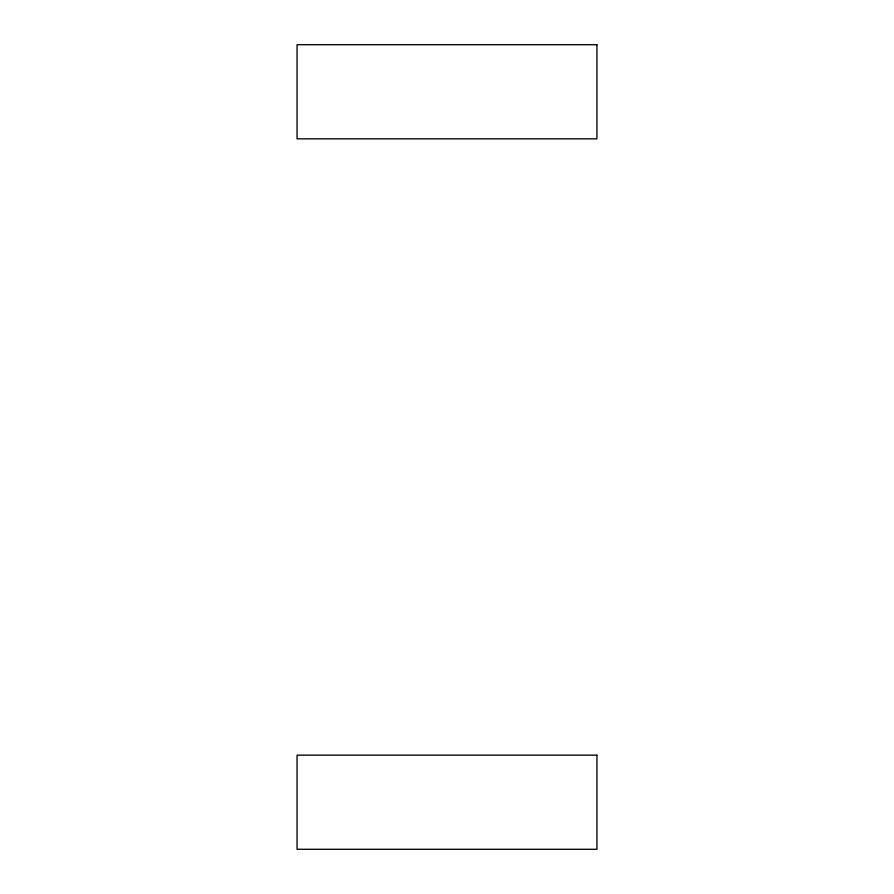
<?xml version="1.0" encoding="UTF-8"?>
<svg xmlns="http://www.w3.org/2000/svg" width="894" height="894" viewBox="0 0 894 894"><rect width="100%" height="100%" fill="white"/><g stroke="black" fill="none" stroke-linecap="round" stroke-linejoin="round"><path stroke-width="1.34" d="M596.935 44.7L297.065 44.7L297.065 138.838L596.935 138.838L596.935 44.7M596.935 755.162L297.065 755.162L297.065 849.3L596.935 849.3L596.935 755.162"/></g></svg>
